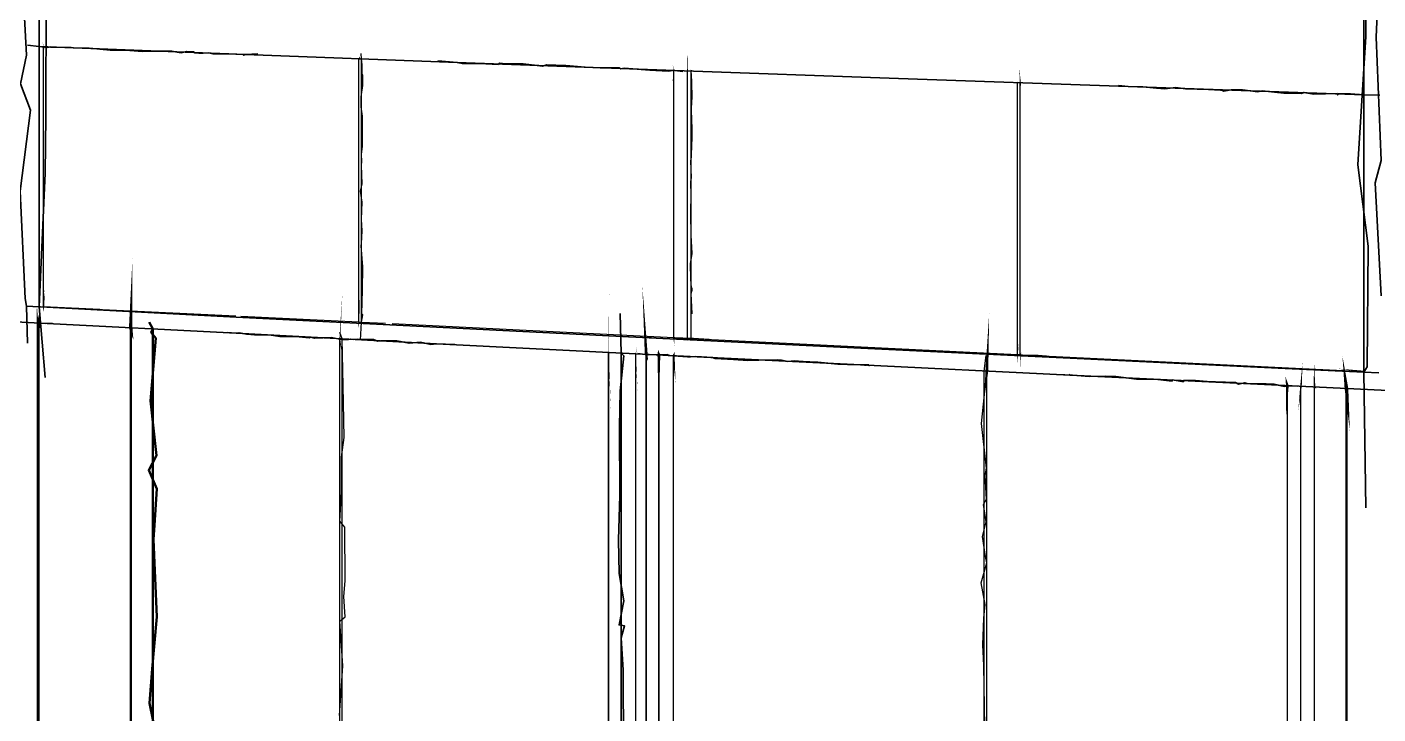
# Model space of a CAD drawing. Header units: inches. Extents: x -877 to 882, y -418 to 410.
# Drawn here: x -125.1 to 60.5, y -288.6 to -194.2 of the extents above; entities that cross this region are included whole.
import ezdxf

# ---------------------------------------------------------------- set-up
doc = ezdxf.new("R2010")
doc.units = ezdxf.units.IN
doc.header["$LTSCALE"] = 0.5
doc.header["$MEASUREMENT"] = 0
doc.layers.get('0').update_dxf_attribs({"lineweight": 18})
for name, color, linetype, lineweight in [('A-Glaz-Curt', 52, 'Continuous', 35), ('A-Glaz-Curt-Unit', 51, 'Continuous', 25), ('A-Wall', 113, 'Continuous', 35)]:
    doc.layers.add(name, color=color, linetype=linetype, lineweight=lineweight)

# ---------------------------------------------------------------- blocks, each defined once
blk = doc.blocks.new('*U12')
at = {"color": 7, "linetype": 'Continuous', "lineweight": -3}
for p, q in [((-33.86, -230.8), (-33.86, -200.2)), ((-33.86, -236.96), (-33.86, -230.8)), ((-123.43, -232.62), (-122.83, -232.56)), ((-123.43, -232.62), (-123.43, -232.62)), ((-122.83, -232.57), (-115.12, -232.95)), ((-115.12, -232.95), (-114.72, -232.97)), ((-41.49, -310.78), (-41.49, -239.08)), ((-36.29, -311.81), (-36.29, -239.34)), ((11.66, -239.2), (13.42, -239.29))]:
    blk.add_line(p, q, dxfattribs=at)
at = {"layer": 'A-Glaz-Curt', "color": 143, "linetype": 'Continuous', "lineweight": 35}
for p, q in [((58.53, -241.6), (58.53, 322.39)), ((-123.44, -232.62), (-123.44, 296.7)), ((-123.44, -196.84), (-123.44, -186.18)), ((58.53, -203.48), (58.53, -192.11)), ((-123.44, -196.84), (-95.12, -197.93)), ((-95.12, -197.93), (-66.02, -199.02)), ((-66.02, -199.02), (-36.12, -200.12)), ((-36.12, -200.12), (-5.4, -201.23)), ((-5.4, -201.23), (26.15, -202.35)), ((26.15, -202.35), (58.53, -203.48)), ((58.53, -203.48), (58.53, -203.48)), ((-149.4, -233.45), (-123.25, -234.85)), ((-125.17, -232.53), (-123.44, -232.62)), ((-123.44, -232.62), (-123.44, -232.62)), ((-123.44, -232.62), (-123.25, -232.63)), ((-123.44, -232.62), (-123.43, -232.62)), ((-123.25, -232.63), (-96.4, -234.02)), ((-123.25, -234.85), (-96.4, -236.26)), ((-96.4, -234.02), (-68.84, -235.42)), ((-68.84, -235.42), (-40.56, -236.83)), ((-96.4, -236.26), (-68.84, -237.69)), ((-40.56, -236.83), (-11.55, -238.26)), ((-68.84, -237.69), (-40.56, -239.12)), ((-45.23, -351.72), (-45.23, -238.89)), ((-43.51, -351.88), (-43.51, -238.97)), ((-40.56, -239.12), (-11.55, -240.57)), ((-40.05, -352.2), (-40.05, -239.15)), ((-38.31, -352.37), (-38.31, -239.23)), ((-11.55, -238.26), (18.2, -239.69)), ((-11.55, -240.57), (18.2, -242.03)), ((18.2, -239.69), (48.7, -241.14)), ((48.7, -241.14), (58.53, -241.6)), ((18.2, -242.03), (48.7, -243.5)), ((58.53, -241.6), (60.57, -241.7)), ((48.7, -243.5), (79.96, -244.98))]:
    blk.add_line(p, q, dxfattribs=at)
at = {"layer": 'A-Glaz-Curt-Unit', "color": 141, "linetype": 'Continuous', "lineweight": 25}
for p, q in [((-122.83, -232.57), (-122.83, -196.87)), ((-114.73, -232.97), (-96.41, -233.87)), ((-95.76, -233.9), (-79.51, -234.7)), ((-79.14, -234.72), (-75.88, -234.88)), ((-74.93, -234.93), (-36.27, -236.84)), ((-33.86, -236.96), (10.95, -239.17)), ((11.34, -239.18), (11.66, -239.2)), ((13.42, -239.29), (58.53, -241.51)), ((51.75, -330.68), (51.75, -243.64))]:
    blk.add_line(p, q, dxfattribs=at)
at = {"layer": 'A-Glaz-Curt-Unit', "color": 143, "linetype": 'Continuous', "lineweight": 25}
for p, q in [((-79.51, -234.7), (-79.51, -198.51)), ((-79.14, -234.72), (-79.14, -198.53)), ((-36.27, -236.92), (-36.27, -200.11)), ((-34.38, -237.01), (-34.38, -200.18)), ((10.95, -239.17), (10.95, -201.81)), ((11.34, -239.18), (11.34, -201.82)), ((-123.66, -316.61), (-123.66, -234.83)), ((-79.51, -234.7), (-79.14, -234.72)), ((-82.14, -319.77), (-82.14, -237)), ((-81.81, -319.8), (-81.81, -237.02)), ((-36.27, -236.92), (-34.38, -237.01)), ((-34.38, -237.01), (-33.86, -236.96)), ((10.95, -239.17), (11.34, -239.18)), ((6.38, -327.12), (6.38, -241.45)), ((6.74, -327.15), (6.74, -241.47)), ((48.02, -330.9), (48.02, -243.47)), ((49.89, -331.05), (49.89, -243.56))]:
    blk.add_line(p, q, dxfattribs=at)
at = {"layer": 'A-Wall', "color": 254, "linetype": 'Continuous', "lineweight": 50}
for p, q in [((-123.52, -358.67), (-123.52, -234.84)), ((-110.87, -359.28), (-110.87, -235.5)), ((-107.83, -358.25), (-107.83, -235.66)), ((56.14, -375.31), (56.14, -243.85))]:
    blk.add_line(p, q, dxfattribs=at)
blk = doc.blocks.new('New Napkin Sketch')
at = {"layer": 'A-Wall', "color": 143, "linetype": 'Continuous', "lineweight": 35}
for p, q in [((-123.44, -196.84), (-123.44, -186.18)), ((58.53, -203.48), (58.53, -192.11)), ((58.53, -203.48), (58.53, -203.48)), ((-125.17, -232.53), (-123.44, -232.62)), ((-123.44, -232.62), (-123.44, -232.62)), ((-123.44, -232.62), (-123.25, -232.63)), ((-123.44, -232.62), (-123.43, -232.62)), ((48.7, -241.14), (58.53, -241.6)), ((58.53, -241.6), (60.57, -241.7))]:
    blk.add_line(p, q, dxfattribs=at)
at = {"layer": 'A-Wall', "color": 7, "linetype": 'Continuous', "lineweight": -3}
for p, q in [((-33.86, -236.96), (-33.86, -230.8)), ((-123.43, -232.62), (-122.83, -232.56)), ((-123.43, -232.62), (-123.43, -232.62)), ((-122.83, -232.57), (-115.12, -232.95)), ((-115.12, -232.95), (-114.72, -232.97)), ((11.66, -239.2), (13.42, -239.29))]:
    blk.add_line(p, q, dxfattribs=at)
at = {"layer": 'A-Wall', "color": 141, "linetype": 'Continuous', "lineweight": 25}
for p, q in [((-114.73, -232.97), (-96.41, -233.87)), ((-95.76, -233.9), (-79.51, -234.7)), ((-79.14, -234.72), (-75.88, -234.88)), ((11.34, -239.18), (11.66, -239.2))]:
    blk.add_line(p, q, dxfattribs=at)
at = {"layer": 'A-Wall', "color": 143, "linetype": 'Continuous', "lineweight": 25}
for p, q in [((-79.51, -234.7), (-79.14, -234.72)), ((-36.27, -236.92), (-34.38, -237.01)), ((-34.38, -237.01), (-33.86, -236.96)), ((10.95, -239.17), (11.34, -239.18))]:
    blk.add_line(p, q, dxfattribs=at)
at = {"layer": 'A-Wall', "color": 143, "linetype": 'Continuous', "lineweight": 35, "extrusion": (0, 0, -1)}
for points in [[(-58.82, -260.25), (-58.53, -241.6), (-58.97, -240.86), (-59.14, -224.29), (-57.71, -213.1), (-58.79, -195.48), (-58.66, -179.86), (-57.82, -175.87), (-58.75, -161.32), (-58.15, -153.16), (-58.6, -139.18), (-58.29, -135.98), (-58.34, -133.19), (-57.74, -121.97), (-58.79, -110.18), (-59.17, -104.48), (-59.17, -96.77), (-59.08, -77.96), (-59.08, -59.05), (-59.09, -48.82)], [(-60.92, -231.12), (-60.1, -215.56), (-60.9, -212.49), (-60.22, -195.54), (-60.61, -186.99)], [(122.62, -242.34), (123.44, -232.62), (122.61, -214.25), (122.52, -206.45), (122.49, -189.92), (123.98, -172.71), (123.86, -165.75), (123.09, -157.73), (123.58, -153.9), (122.61, -142.54), (122.99, -129.21), (123.68, -112.68), (123.3, -98.21), (123.53, -83.46), (124.18, -70.81), (124.34, -65.22), (123.69, -59.67), (123.22, -57.27), (124.29, -39.15)], [(125.04, -237.61), (125.17, -232.53), (125.38, -231.46), (126.04, -216.71), (124.61, -205.6), (126.02, -201.97), (125.19, -198.01), (126.04, -181.73), (124.96, -177.77), (125.45, -166.91), (125.1, -152.68), (125.55, -138.61), (125.36, -124.56), (125.73, -117.74), (124.23, -107.42), (125.78, -100.47), (124.95, -82.07), (126.04, -63.78), (125.84, -51.84), (125.71, -46.72)], [(125.04, -196.67), (123.44, -196.84), (122.3, -196.98), (121.85, -196.89), (121.85, -196.95), (119.05, -196.99), (118.78, -197.03), (116.55, -197.05), (115.5, -197.15), (115.12, -197.21), (113.69, -197.36), (111, -197.37), (109.23, -197.53), (107.26, -197.49), (105.26, -197.46), (103.95, -197.7), (103.22, -197.51), (102.22, -197.58), (102.05, -197.71), (101.5, -197.74), (100.91, -197.75), (100.2, -197.72), (99.54, -197.86), (97.37, -197.86), (95.45, -197.92), (95.35, -198.04), (95.12, -197.93), (93.39, -197.86)], [(68.67, -198.8), (66.02, -199.02), (65.29, -199.18), (62.96, -199.19), (60.35, -199.31), (60.22, -199.12), (59.38, -199.23), (56.96, -199.24), (55.41, -199.42), (54.29, -199.54), (53.71, -199.36), (52.47, -199.41), (51.1, -199.47), (48.45, -199.69), (46.36, -199.76), (45.57, -199.77), (43.72, -199.78), (43.58, -199.91), (43.02, -199.81), (42.65, -199.87), (42.47, -199.85), (39.57, -200.07), (37.05, -200.23), (36.14, -200.09), (36.12, -200.12), (35, -200.27)], [(-24.82, -202.21), (-26.15, -202.35), (-28.15, -202.38), (-30.04, -202.56), (-31.2, -202.68), (-32.69, -202.47), (-34.03, -202.65), (-37.17, -202.75), (-38.86, -202.83), (-39.04, -202.86), (-39.28, -202.96), (-40.31, -202.79), (-41.85, -202.78), (-43.95, -203.08), (-44.58, -202.92), (-47.56, -203.25), (-49.98, -203.31), (-50.3, -203.14), (-51.68, -203.38), (-54.86, -203.3), (-54.94, -203.5), (-54.95, -203.36), (-56.11, -203.36), (-56.69, -203.33), (-58.53, -203.48), (-60.74, -203.51)], [(43.16, -293.26), (43.2, -282.58), (43.48, -278.1), (43.03, -276.49), (43.77, -276.35), (43.12, -273.04), (43.79, -269.27), (43.87, -264.64), (43.66, -258.57), (43.72, -249.13), (43.61, -244.16), (43.13, -239.34), (43.51, -238.97), (43.64, -233.53)], [(97.61, -236.14), (96.4, -236.26), (95.97, -236.18), (94.93, -236.39), (93.87, -236.46), (91.56, -236.5), (90.39, -236.68), (89.42, -236.72), (88.18, -236.71), (86.34, -236.87), (86.11, -236.8), (85.6, -236.91), (83.35, -236.86), (81.92, -237.09), (80.95, -237.13), (80.64, -237.05), (80.22, -237.12), (79.66, -237.08), (77.53, -237.11), (76.95, -237.36), (76.51, -237.31), (74.32, -237.3), (72.63, -237.62), (71.08, -237.48), (69.64, -237.78), (68.84, -237.69), (66.36, -237.82)], [(41.22, -239.02), (40.56, -239.12), (39.79, -239.2), (37.06, -239.19), (37.06, -239.2), (37.01, -239.32), (34.36, -239.49), (33.98, -239.5), (33.22, -239.43), (30.96, -239.59), (30.56, -239.73), (28.07, -239.85), (26.11, -239.99), (24.59, -239.97), (22.07, -239.91), (21.49, -239.97), (20.58, -240.12), (19.74, -240.04), (18.49, -240.14), (17.56, -240.16), (16.64, -240.23), (16.46, -240.21), (13.73, -240.51), (12.39, -240.54), (11.55, -240.57), (9.47, -240.58)], [(-18.02, -241.92), (-18.2, -242.03), (-18.49, -242.02), (-20.84, -242.22), (-22.99, -242.17), (-23.94, -242.2), (-24.47, -242.22), (-27.3, -242.56), (-30.24, -242.62), (-32.18, -242.82), (-32.24, -242.67), (-33.75, -242.93), (-33.77, -242.77), (-35.42, -242.77), (-37.02, -242.88), (-38.15, -242.91), (-40.88, -243), (-41.3, -243.23), (-42.17, -243.06), (-42.45, -243.17), (-44.4, -243.21), (-45.13, -243.21), (-46.19, -243.25), (-47.6, -243.58), (-48.7, -243.5), (-49.42, -243.52)]]:
    blk.add_lwpolyline(points, dxfattribs=at)
at = {"layer": 'A-Wall', "color": 141, "linetype": 'Continuous', "lineweight": 25, "extrusion": (0, 0, -1)}
for points in [[(122.89, -233.3, 0, 0.175, 0), (122.83, -232.57, 0.175, 0, 0), (122.65, -230.24, 0, 0, 0), (122.85, -229.47, 0, 0, 0), (122.93, -226.92, 0, 0, 0), (122.88, -226.47, 0, 0, 0), (122.69, -225.17, 0, 0, 0), (122.81, -223.04, 0, 0, 0), (122.82, -219.68, 0, 0, 0), (122.69, -216.41, 0, 0, 0), (122.91, -214.46, 0, 0, 0), (122.66, -212.09, 0, 0, 0), (122.97, -208.72, 0, 0, 0), (122.88, -207.52, 0, 0, 0), (122.83, -205.11, 0, 0, 0), (122.93, -203.61, 0, 0, 0), (122.82, -200.2, 0, 0, 0), (122.65, -197.28, 0, 0.0487, 0), (122.83, -196.87, 0.0487, 0, 0), (122.99, -196.08, 0, 0, 0)], [(76.47, -234.92, 0, 0.00618, 0), (74.93, -234.93, 0.00618, 0, 0), (73.09, -235.15, 0, 0, 0), (71.85, -235.23, 0, 0, 0), (69.23, -235.21, 0, 0, 0), (65.37, -235.39, 0, 0, 0), (63.53, -235.48, 0, 0, 0), (60.98, -235.71, 0, 0, 0), (59.36, -235.62, 0, 0, 0), (58.79, -235.73, 0, 0, 0), (57.96, -235.8, 0, 0, 0), (56.8, -235.86, 0, 0, 0), (54.82, -235.99, 0, 0, 0), (51.63, -236.15, 0, 0, 0), (47.79, -236.2, 0, 0, 0), (45.61, -236.47, 0, 0, 0), (45.59, -236.56, 0, 0, 0), (43.38, -236.44, 0, 0, 0), (41.73, -236.65, 0, 0, 0), (38.44, -236.78, 0, 0.129, 0), (36.27, -236.84, 0.129, 0, 0), (32.8, -237.09, 0, 0, 0)], [(37.55, -236.78, 0, 0.194, 0), (33.86, -236.96, 0.194, 0, 0), (30.94, -237.05, 0, 0, 0), (30.11, -237.29, 0, 0, 0), (28.22, -237.14, 0, 0, 0), (26.3, -237.23, 0, 0, 0), (24.7, -237.41, 0, 0, 0), (22.31, -237.42, 0, 0, 0), (18.86, -237.55, 0, 0, 0), (16.96, -237.63, 0, 0, 0), (13.56, -238.05, 0, 0, 0), (9.31, -238.37, 0, 0, 0), (6.43, -238.42, 0, 0, 0), (3.76, -238.46, 0, 0, 0), (1.86, -238.56, 0, 0, 0), (0.11, -238.41, 0, 0, 0), (-1.12, -238.57, 0, 0, 0), (-1.35, -238.59, 0, 0, 0), (-1.91, -238.74, 0, 0, 0), (-6.09, -238.88, 0, 0, 0), (-7.44, -238.97, 0, 0, 0), (-10.72, -239.37, 0, 0.0242, 0), (-10.95, -239.17, 0.0242, 0, 0), (-11.98, -239.17, 0, 0, 0)], [(-12.16, -239.2, 0, 0.199, 0), (-13.42, -239.29, 0.199, 0, 0), (-15.08, -239.32, 0, 0, 0), (-17.54, -239.35, 0, 0, 0), (-18.02, -239.38, 0, 0, 0), (-18.03, -239.69, 0, 0, 0), (-19.64, -239.39, 0, 0, 0), (-23.06, -239.8, 0, 0, 0), (-27.46, -239.86, 0, 0, 0), (-29.65, -240.25, 0, 0, 0), (-33.55, -240.25, 0, 0, 0), (-36.09, -240.44, 0, 0, 0), (-37.45, -240.26, 0, 0, 0), (-39.68, -240.61, 0, 0, 0), (-40.25, -240.45, 0, 0, 0), (-44.07, -240.89, 0, 0, 0), (-44.83, -240.71, 0, 0, 0), (-46.01, -240.87, 0, 0, 0), (-49.64, -240.88, 0, 0, 0), (-53.11, -241.06, 0, 0, 0), (-53.43, -241.32, 0, 0, 0), (-53.72, -241.5, 0, 0, 0), (-54.87, -241.11, 0, 0.213, 0), (-58.53, -241.51, 0.213, 0, 0), (-58.88, -241.64, 0, 0, 0)], [(-51.45, -333.26, 0, 0.113, 0), (-51.75, -330.68, 0.113, 0, 0), (-52.08, -324.87, 0, 0, 0), (-51.59, -320.09, 0, 0, 0), (-51.78, -317.92, 0, 0, 0), (-51.83, -316.83, 0, 0, 0), (-52.15, -310.71, 0, 0, 0), (-51.54, -302.9, 0, 0, 0), (-51.92, -298.6, 0, 0, 0), (-51.56, -295.12, 0, 0, 0), (-51.84, -287.16, 0, 0, 0), (-51.89, -281.17, 0, 0, 0), (-51.99, -280.33, 0, 0, 0), (-51.51, -274.95, 0, 0, 0), (-51.88, -268.37, 0, 0, 0), (-51.65, -261.23, 0, 0, 0), (-52.12, -259.35, 0, 0, 0), (-51.65, -258.07, 0, 0, 0), (-51.71, -251.67, 0, 0, 0), (-52.02, -243.85, 0, 0.236, 0), (-51.75, -243.64, 0.236, 0, 0), (-51.69, -240.36, 0, 0, 0)]]:
    blk.add_lwpolyline(points, format="xyseb", dxfattribs=at)
at = {"layer": 'A-Wall', "color": 143, "linetype": 'Continuous', "lineweight": 25, "extrusion": (0, 0, -1)}
for points in [[(34.35, -239.68, 0, 0.00748, 0), (34.38, -237.01, 0.00748, 0, 0), (34.36, -236.6, 0, 0, 0), (34.51, -234.4, 0, 0, 0), (34.35, -231.01, 0, 0, 0), (34.51, -228.28, 0, 0, 0), (34.2, -227.38, 0, 0, 0), (34.52, -226.89, 0, 0, 0), (34.26, -224.15, 0, 0, 0), (34.55, -222.83, 0, 0, 0), (34.56, -221.18, 0, 0, 0), (34.53, -220.25, 0, 0, 0), (34.44, -217.45, 0, 0, 0), (34.42, -215.73, 0, 0, 0), (34.47, -212.88, 0, 0, 0), (34.22, -212.12, 0, 0, 0), (34.28, -211.02, 0, 0, 0), (34.25, -207.39, 0, 0, 0), (34.53, -204.69, 0, 0, 0), (34.52, -202.45, 0, 0, 0), (34.24, -201.49, 0, 0, 0), (34.35, -200.72, 0, 0.104, 0), (34.38, -200.18, 0.104, 0, 0), (34.42, -196.5, 0, 0, 0)], [(79.6, -235.61, 0, 0.128, 0), (79.51, -234.7, 0.128, 0, 0), (79.42, -231.29, 0, 0, 0), (79.56, -230.91, 0, 0, 0), (79.4, -227.91, 0, 0, 0), (79.41, -224.91, 0, 0, 0), (79.48, -221.36, 0, 0, 0), (79.67, -218.48, 0, 0, 0), (79.65, -218.43, 0, 0, 0), (79.46, -216.83, 0, 0, 0), (79.61, -213.41, 0, 0, 0), (79.48, -213.05, 0, 0, 0), (79.53, -210.49, 0, 0, 0), (79.65, -210.38, 0, 0, 0), (79.54, -207.35, 0, 0, 0), (79.49, -205.13, 0, 0, 0), (79.33, -203.74, 0, 0, 0), (79.35, -203.43, 0, 0, 0), (79.56, -200.42, 0, 0.171, 0), (79.51, -198.51, 0.171, 0, 0), (79.34, -198.18, 0, 0, 0)], [(36.16, -238.02, 0, 0.128, 0), (36.27, -236.92, 0.128, 0, 0), (36.37, -233.76, 0, 0, 0), (36.42, -230.96, 0, 0, 0), (36.22, -228.12, 0, 0, 0), (36.26, -227.78, 0, 0, 0), (36.3, -224.94, 0, 0, 0), (36.37, -223.34, 0, 0, 0), (36.27, -222.63, 0, 0, 0), (36.38, -219.91, 0, 0, 0), (36.19, -216.55, 0, 0, 0), (36.34, -214.11, 0, 0, 0), (36.45, -211.8, 0, 0, 0), (36.19, -210.82, 0, 0, 0), (36.36, -209.74, 0, 0, 0), (36.29, -208.29, 0, 0, 0), (36.11, -204.72, 0, 0, 0), (36.34, -204.02, 0, 0, 0), (36.43, -201.88, 0, 0.0821, 0), (36.27, -200.11, 0.0821, 0, 0), (36.42, -199.25, 0, 0, 0)], [(-11.41, -241.78, 0, 0.119, 0), (-11.34, -239.18, 0.119, 0, 0), (-11.48, -238.91, 0, 0, 0), (-11.49, -236.03, 0, 0, 0), (-11.26, -232.89, 0, 0, 0), (-11.38, -231.58, 0, 0, 0), (-11.36, -229.12, 0, 0, 0), (-11.2, -226.94, 0, 0, 0), (-11.43, -223.94, 0, 0, 0), (-11.38, -221.66, 0, 0, 0), (-11.38, -221.03, 0, 0, 0), (-11.33, -218.06, 0, 0, 0), (-11.35, -216.08, 0, 0, 0), (-11.5, -213.86, 0, 0, 0), (-11.23, -211.72, 0, 0, 0), (-11.4, -208.67, 0, 0, 0), (-11.5, -206.32, 0, 0, 0), (-11.4, -204.05, 0, 0.143, 0), (-11.34, -201.82, 0.143, 0, 0), (-11.19, -199.71, 0, 0, 0)], [(-11.04, -240.68, 0, 0.107, 0), (-10.95, -239.17, 0.107, 0, 0), (-11.12, -237.53, 0, 0, 0), (-10.96, -236.84, 0, 0, 0), (-11.02, -236.53, 0, 0, 0), (-10.89, -234.98, 0, 0, 0), (-10.88, -231.54, 0, 0, 0), (-10.91, -229.51, 0, 0, 0), (-11.01, -227.13, 0, 0, 0), (-10.78, -227.12, 0, 0, 0), (-10.83, -223.73, 0, 0, 0), (-10.98, -221.12, 0, 0, 0), (-11.13, -217.47, 0, 0, 0), (-11.06, -214.81, 0, 0, 0), (-10.8, -213.83, 0, 0, 0), (-10.78, -210.5, 0, 0, 0), (-10.86, -207.34, 0, 0, 0), (-10.95, -205.67, 0, 0, 0), (-11.01, -204.74, 0, 0, 0), (-10.91, -203.73, 0, 0, 0), (-10.85, -202.16, 0, 0, 0), (-11.1, -201.82, 0, 0.0259, 0), (-10.95, -201.81, 0.0259, 0, 0), (-11.1, -201.45, 0, 0, 0)], [(82.48, -325.65, 0, 0.199, 0), (82.14, -319.77, 0.199, 0, 0), (82.02, -313.65, 0, 0, 0), (82.11, -309.28, 0, 0, 0), (81.78, -307.53, 0, 0, 0), (82.02, -303.95, 0, 0, 0), (82.3, -299.62, 0, 0, 0), (82.02, -298.38, 0, 0, 0), (82.34, -298.13, 0, 0, 0), (81.87, -297.41, 0, 0, 0), (82.36, -294.8, 0, 0, 0), (82.24, -286.66, 0, 0, 0), (81.74, -283.44, 0, 0, 0), (82.35, -275.99, 0, 0, 0), (81.89, -269.62, 0, 0, 0), (82.38, -267.1, 0, 0, 0), (82.21, -262.76, 0, 0, 0), (82.36, -258.3, 0, 0, 0), (82.27, -252.18, 0, 0, 0), (82.41, -248.37, 0, 0, 0), (81.94, -244.1, 0, 0, 0), (81.73, -239.79, 0, 0.121, 0), (82.14, -237, 0.121, 0, 0), (81.79, -230.75, 0, 0, 0)], [(123.59, -322.32, 0, 0.0654, 0), (123.66, -316.61, 0.0654, 0, 0), (123.59, -311.09, 0, 0, 0), (123.78, -303.43, 0, 0, 0), (123.91, -297.03, 0, 0, 0), (123.65, -294.11, 0, 0, 0), (123.67, -291.21, 0, 0, 0), (124, -285.63, 0, 0, 0), (123.61, -281.24, 0, 0, 0), (123.52, -275.12, 0, 0, 0), (124.02, -267.56, 0, 0, 0), (124.04, -262.85, 0, 0, 0), (123.84, -258.93, 0, 0, 0), (123.47, -252.6, 0, 0, 0), (123.93, -249.36, 0, 0, 0), (123.4, -243.81, 0, 0, 0), (123.93, -238.76, 0, 0, 0), (123.54, -237.7, 0, 0, 0), (123.62, -236.76, 0, 0.215, 0), (123.66, -234.83, 0.215, 0, 0), (123.76, -232.32, 0, 0, 0)], [(-6.47, -335.22, 0, 0.0194, 0), (-6.74, -327.15, 0.0194, 0, 0), (-6.95, -320.72, 0, 0, 0), (-6.69, -317.3, 0, 0, 0), (-6.53, -316.73, 0, 0, 0), (-7.1, -315.42, 0, 0, 0), (-6.52, -307.46, 0, 0, 0), (-6.42, -299.78, 0, 0, 0), (-6.98, -295.58, 0, 0, 0), (-7.03, -294.78, 0, 0, 0), (-6.67, -288.21, 0, 0, 0), (-6.55, -283.35, 0, 0, 0), (-6.65, -281.47, 0, 0, 0), (-7.13, -273.02, 0, 0, 0), (-6.99, -269.8, 0, 0, 0), (-6.64, -264.26, 0, 0, 0), (-7.04, -263.18, 0, 0, 0), (-6.67, -259.2, 0, 0, 0), (-6.98, -251.73, 0, 0, 0), (-6.69, -246.8, 0, 0, 0), (-6.4, -245.18, 0, 0.398, 0), (-6.74, -241.47, 0.398, 0, 0), (-7.06, -233.52, 0, 0, 0)], [(-49.84, -337.64, 0, 0.11, 0), (-49.89, -331.05, 0.11, 0, 0), (-49.58, -330, 0, 0, 0), (-49.85, -322.85, 0, 0, 0), (-49.79, -317.22, 0, 0, 0), (-49.91, -316.22, 0, 0, 0), (-50.07, -316.07, 0, 0, 0), (-49.79, -308.05, 0, 0, 0), (-49.7, -302.82, 0, 0, 0), (-50.11, -296.5, 0, 0, 0), (-50.11, -290.94, 0, 0, 0), (-49.88, -286.29, 0, 0, 0), (-49.97, -277.88, 0, 0, 0), (-49.83, -275.18, 0, 0, 0), (-50.1, -271.77, 0, 0, 0), (-49.59, -264.94, 0, 0, 0), (-49.84, -263.05, 0, 0, 0), (-50.1, -260.84, 0, 0, 0), (-49.65, -254.24, 0, 0, 0), (-49.53, -249.23, 0, 0, 0), (-49.53, -246.91, 0, 0.224, 0), (-49.89, -243.56, 0.224, 0, 0), (-50.11, -240.26, 0, 0, 0)], [(-47.92, -334.86, 0, 0.0426, 0), (-48.02, -330.9, 0.0426, 0, 0), (-47.66, -325.77, 0, 0, 0), (-48.2, -317.79, 0, 0, 0), (-47.73, -312.33, 0, 0, 0), (-47.91, -309.29, 0, 0, 0), (-47.82, -308.43, 0, 0, 0), (-47.98, -305.49, 0, 0, 0), (-48.16, -298.93, 0, 0, 0), (-48.42, -295.56, 0, 0, 0), (-48.22, -290.47, 0, 0, 0), (-48.35, -287.69, 0, 0, 0), (-48.44, -282.81, 0, 0, 0), (-47.62, -274.55, 0, 0, 0), (-48.38, -266.25, 0, 0, 0), (-48.28, -263.46, 0, 0, 0), (-47.88, -256.38, 0, 0, 0), (-48.15, -253.49, 0, 0, 0), (-47.82, -247.82, 0, 0.378, 0), (-48.02, -243.47, 0.378, 0, 0), (-47.75, -242.2, 0, 0, 0)]]:
    blk.add_lwpolyline(points, format="xyseb", dxfattribs=at)
at = {"layer": 'A-Wall', "color": 143, "linetype": 'Continuous', "lineweight": 35, "extrusion": (0, 0, -1)}
for points in [[(96.42, -198.02, 0, 0.123, 0), (95.12, -197.93, 0.123, 0, 0), (93.74, -197.99, 0, 0, 0), (93.07, -198.04, 0, 0, 0), (92.11, -197.96, 0, 0, 0), (90.42, -197.97, 0, 0, 0), (88.97, -198.21, 0, 0, 0), (87.68, -198.23, 0, 0, 0), (85.7, -198.39, 0, 0, 0), (84.88, -198.24, 0, 0, 0), (82.65, -198.25, 0, 0, 0), (81.67, -198.49, 0, 0, 0), (79.69, -198.52, 0, 0, 0), (76.93, -198.7, 0, 0, 0), (76.31, -198.75, 0, 0, 0), (74.54, -198.8, 0, 0, 0), (74.46, -198.58, 0, 0, 0), (74.1, -198.8, 0, 0, 0), (73.28, -198.78, 0, 0, 0), (71.4, -198.76, 0, 0, 0), (68.53, -198.87, 0, 0, 0), (66.3, -199.13, 0, 0.0412, 0), (66.02, -199.02, 0.0412, 0, 0), (65.69, -198.99, 0, 0, 0)], [(38, -200.04, 0, 0.142, 0), (36.12, -200.12, 0.142, 0, 0), (35.85, -200.07, 0, 0, 0), (35.76, -200.03, 0, 0, 0), (33.62, -200.26, 0, 0, 0), (33.24, -200.32, 0, 0, 0), (30.98, -200.41, 0, 0, 0), (29.82, -200.39, 0, 0, 0), (27.5, -200.48, 0, 0, 0), (26.53, -200.54, 0, 0, 0), (26.29, -200.52, 0, 0, 0), (24.16, -200.53, 0, 0, 0), (22.47, -200.51, 0, 0, 0), (20.36, -200.79, 0, 0, 0), (18.67, -200.71, 0, 0, 0), (18.25, -200.71, 0, 0, 0), (16.71, -200.83, 0, 0, 0), (15.5, -200.74, 0, 0, 0), (13.47, -200.88, 0, 0, 0), (11.1, -200.95, 0, 0, 0), (9.53, -201.2, 0, 0, 0), (9.01, -201.14, 0, 0, 0), (7.56, -201.24, 0, 0.139, 0), (5.4, -201.23, 0.139, 0, 0), (2.33, -201.41, 0, 0, 0)], [(6.86, -201.3, 0, 0.158, 0), (5.4, -201.23, 0.158, 0, 0), (5.32, -201.27, 0, 0, 0), (3.63, -201.44, 0, 0, 0), (3.4, -201.33, 0, 0, 0), (2.16, -201.2, 0, 0, 0), (-0.3, -201.38, 0, 0, 0), (-2.58, -201.61, 0, 0, 0), (-2.77, -201.46, 0, 0, 0), (-4.14, -201.51, 0, 0, 0), (-6.44, -201.56, 0, 0, 0), (-8.99, -201.72, 0, 0, 0), (-9.65, -201.9, 0, 0, 0), (-12.48, -201.72, 0, 0, 0), (-13.76, -201.77, 0, 0, 0), (-15.95, -201.9, 0, 0, 0), (-17.67, -202, 0, 0, 0), (-18.17, -201.98, 0, 0, 0), (-19.2, -202.25, 0, 0, 0), (-20.72, -202.13, 0, 0, 0), (-20.96, -202.27, 0, 0, 0), (-23.55, -202.39, 0, 0, 0), (-24.16, -202.42, 0, 0.0721, 0), (-26.15, -202.35, 0.0721, 0, 0), (-27.29, -202.3, 0, 0, 0)], [(39.98, -357.52, 0, 0.178, 0), (40.05, -352.2, 0.178, 0, 0), (40.12, -341.32, 0, 0, 0), (39.81, -337.16, 0, 0, 0), (39.84, -331.34, 0, 0, 0), (40.06, -323.96, 0, 0, 0), (39.98, -317.81, 0, 0, 0), (40.55, -308.73, 0, 0, 0), (39.75, -307.12, 0, 0, 0), (39.49, -298.87, 0, 0, 0), (39.86, -296.87, 0, 0, 0), (39.66, -293.34, 0, 0, 0), (40.03, -288.75, 0, 0, 0), (39.54, -280.38, 0, 0, 0), (40.56, -272.23, 0, 0, 0), (39.98, -261.95, 0, 0, 0), (40.58, -261.55, 0, 0, 0), (40.09, -253.82, 0, 0, 0), (39.66, -244.13, 0, 0, 0), (40.54, -240.92, 0, 0, 0), (39.8, -240.1, 0, 0.399, 0), (40.05, -239.15, 0.399, 0, 0), (40.58, -229.75, 0, 0, 0)], [(45.38, -361.84, 0, 0.265, 0), (45.23, -351.72, 0.265, 0, 0), (45.69, -347.77, 0, 0, 0), (45.51, -345.67, 0, 0, 0), (45.48, -338.99, 0, 0, 0), (45.45, -337.43, 0, 0, 0), (45.51, -332.19, 0, 0, 0), (45.22, -322.05, 0, 0, 0), (44.99, -311.33, 0, 0, 0), (45.34, -307.15, 0, 0, 0), (45.69, -299.35, 0, 0, 0), (45.43, -289.93, 0, 0, 0), (45.51, -281.26, 0, 0, 0), (44.97, -278.5, 0, 0, 0), (44.83, -270.63, 0, 0, 0), (44.72, -266.27, 0, 0, 0), (45.24, -266.05, 0, 0, 0), (45.12, -260.14, 0, 0, 0), (45.26, -255.29, 0, 0, 0), (44.88, -247.27, 0, 0.0592, 0), (45.23, -238.89, 0.0592, 0, 0), (45.14, -230.86, 0, 0, 0)], [(126.46, -234.59, 0, 0, 0), (124.26, -234.67, 0, 0.00938, 0), (123.25, -234.85, 0.00938, 0, 0), (122.46, -235.03, 0, 0, 0)], [(125.36, -232.47, 0, 0.00621, 0), (123.25, -232.63, 0.00621, 0, 0), (121.83, -232.72, 0, 0, 0), (120.04, -232.82, 0, 0, 0), (118.61, -232.99, 0, 0, 0), (117.78, -232.84, 0, 0, 0), (117.29, -232.87, 0, 0, 0), (116.46, -233.06, 0, 0, 0), (115.92, -233.11, 0, 0, 0), (115.3, -232.94, 0, 0, 0), (112.96, -233.29, 0, 0, 0), (111.4, -233.13, 0, 0, 0), (110.1, -233.32, 0, 0, 0), (108.76, -233.4, 0, 0, 0), (107.59, -233.49, 0, 0, 0), (106.12, -233.56, 0, 0, 0), (104.52, -233.63, 0, 0, 0), (102.7, -233.66, 0, 0, 0), (101.63, -233.83, 0, 0, 0), (99.18, -233.96, 0, 0, 0), (98.35, -233.79, 0, 0.0168, 0), (96.4, -234.02, 0.0168, 0, 0), (93.93, -234.03, 0, 0, 0)], [(123.65, -234.96, 0, 0.103, 0), (123.25, -234.85, 0.103, 0, 0), (121.56, -234.82, 0, 0, 0), (119.62, -235.01, 0, 0, 0), (118.13, -235.18, 0, 0, 0), (116.2, -235.29, 0, 0, 0), (114.39, -235.39, 0, 0, 0), (112.08, -235.35, 0, 0, 0), (110.85, -235.63, 0, 0, 0), (108.44, -235.67, 0, 0, 0), (108.36, -235.69, 0, 0, 0), (105.85, -235.79, 0, 0, 0), (103.33, -235.78, 0, 0, 0), (102.35, -236.02, 0, 0, 0), (101.94, -236.03, 0, 0, 0), (100.77, -236.05, 0, 0, 0), (100.34, -236.17, 0, 0, 0), (98.34, -236.25, 0, 0, 0), (98.29, -236.28, 0, 0, 0), (96.4, -236.26, 0, 0.0268, 0), (96.4, -236.26, 0.0268, 0, 0), (94.85, -236.42, 0, 0, 0)], [(96.48, -234.12, 0, 0.0305, 0), (96.4, -234.02, 0.0305, 0, 0), (93.71, -234.12, 0, 0, 0), (91.71, -234.38, 0, 0, 0), (90.74, -234.26, 0, 0, 0), (89.1, -234.45, 0, 0, 0), (86.54, -234.48, 0, 0, 0), (84.09, -234.57, 0, 0, 0), (83.37, -234.77, 0, 0, 0), (82.54, -234.83, 0, 0, 0), (82.16, -234.87, 0, 0, 0), (79.81, -234.99, 0, 0, 0), (78.61, -234.9, 0, 0, 0), (78.59, -235.02, 0, 0, 0), (76.03, -235.05, 0, 0, 0), (73.28, -235.31, 0, 0, 0), (70.53, -235.23, 0, 0, 0), (69.29, -235.31, 0, 0.119, 0), (68.84, -235.42, 0.119, 0, 0), (66.63, -235.61, 0, 0, 0)], [(70.12, -235.48, 0, 0.0205, 0), (68.84, -235.42, 0.0205, 0, 0), (68.45, -235.54, 0, 0, 0), (68.43, -235.54, 0, 0, 0), (65.71, -235.46, 0, 0, 0), (65.53, -235.59, 0, 0, 0), (64.95, -235.55, 0, 0, 0), (62.73, -235.66, 0, 0, 0), (62.47, -235.6, 0, 0, 0), (62, -235.8, 0, 0, 0), (59.18, -235.95, 0, 0, 0), (57.95, -235.87, 0, 0, 0), (55.48, -236.07, 0, 0, 0), (52.95, -236.09, 0, 0, 0), (51.01, -236.34, 0, 0, 0), (48.27, -236.33, 0, 0, 0), (46.58, -236.66, 0, 0, 0), (45.73, -236.64, 0, 0, 0), (45.03, -236.58, 0, 0, 0), (43.57, -236.65, 0, 0, 0), (41.08, -236.81, 0, 0.129, 0), (40.56, -236.83, 0.129, 0, 0), (39.34, -236.85, 0, 0, 0)], [(43.34, -236.82, 0, 0.0953, 0), (40.56, -236.83, 0.0953, 0, 0), (39.26, -236.79, 0, 0, 0), (38.5, -236.87, 0, 0, 0), (38.33, -236.83, 0, 0, 0), (36.51, -237.17, 0, 0, 0), (35.18, -237.02, 0, 0, 0), (34.82, -237.15, 0, 0, 0), (33.41, -237.32, 0, 0, 0), (30.53, -237.18, 0, 0, 0), (27.96, -237.55, 0, 0, 0), (25.3, -237.64, 0, 0, 0), (23.79, -237.76, 0, 0, 0), (21.56, -237.64, 0, 0, 0), (20.37, -237.84, 0, 0, 0), (17.56, -237.96, 0, 0, 0), (16.62, -238.01, 0, 0, 0), (13.9, -238.09, 0, 0, 0), (13.53, -238.17, 0, 0.0699, 0), (11.55, -238.26, 0.0699, 0, 0), (11.46, -238.17, 0, 0, 0)], [(69.93, -237.59, 0, 0.00583, 0), (68.84, -237.69, 0.00583, 0, 0), (67.71, -237.61, 0, 0, 0), (65.17, -237.99, 0, 0, 0), (64.33, -237.85, 0, 0, 0), (62.57, -237.88, 0, 0, 0), (60.28, -237.99, 0, 0, 0), (57.67, -238.16, 0, 0, 0), (57.66, -238.19, 0, 0, 0), (56.12, -238.29, 0, 0, 0), (54.35, -238.48, 0, 0, 0), (53.3, -238.43, 0, 0, 0), (51.77, -238.52, 0, 0, 0), (49.77, -238.69, 0, 0, 0), (49, -238.79, 0, 0, 0), (47.89, -238.63, 0, 0, 0), (47.06, -238.72, 0, 0, 0), (45.2, -238.77, 0, 0, 0), (44.52, -238.9, 0, 0, 0), (43.88, -238.84, 0, 0, 0), (42, -239.05, 0, 0, 0), (40.85, -239.05, 0, 0.00833, 0), (40.56, -239.12, 0.00833, 0, 0), (39.81, -239.09, 0, 0, 0)], [(37.82, -359.51, 0, 0.461, 0), (38.31, -352.37, 0.461, 0, 0), (38.11, -350.86, 0, 0, 0), (38.5, -343.97, 0, 0, 0), (38.39, -334.79, 0, 0, 0), (38.74, -325.66, 0, 0, 0), (38.61, -315.39, 0, 0, 0), (38.73, -306.29, 0, 0, 0), (38.35, -299.1, 0, 0, 0), (37.89, -293.24, 0, 0, 0), (38.86, -289.5, 0, 0, 0), (38.42, -281.61, 0, 0, 0), (38.13, -280.12, 0, 0, 0), (38.05, -277.2, 0, 0, 0), (38.53, -274.16, 0, 0, 0), (38.13, -272.78, 0, 0, 0), (37.97, -263.01, 0, 0, 0), (38.06, -254.87, 0, 0, 0), (38.34, -247.38, 0, 0.392, 0), (38.31, -239.23, 0.392, 0, 0), (38.42, -238.54, 0, 0, 0)], [(14.09, -238.14, 0, 0.0621, 0), (11.55, -238.26, 0.0621, 0, 0), (9.93, -238.23, 0, 0, 0), (7.64, -238.36, 0, 0, 0), (7.23, -238.39, 0, 0, 0), (4.86, -238.5, 0, 0, 0), (2.44, -238.67, 0, 0, 0), (0.41, -238.74, 0, 0, 0), (-1.64, -238.86, 0, 0, 0), (-3.79, -238.99, 0, 0, 0), (-6.35, -239.22, 0, 0, 0), (-6.55, -239.23, 0, 0, 0), (-7.18, -239.11, 0, 0, 0), (-7.7, -239.29, 0, 0, 0), (-9.74, -239.24, 0, 0, 0), (-11.8, -239.46, 0, 0, 0), (-13.69, -239.62, 0, 0, 0), (-15.41, -239.7, 0, 0, 0), (-15.99, -239.44, 0, 0.00386, 0), (-18.2, -239.69, 0.00386, 0, 0), (-18.88, -239.82, 0, 0, 0)], [(13.62, -240.51, 0, 0.0841, 0), (11.55, -240.57, 0.0841, 0, 0), (8.97, -240.82, 0, 0, 0), (6.16, -240.91, 0, 0, 0), (3.51, -240.89, 0, 0, 0), (0.55, -241.24, 0, 0, 0), (0.04, -241.13, 0, 0, 0), (-0.28, -241.15, 0, 0, 0), (-1.19, -241.2, 0, 0, 0), (-1.32, -241.11, 0, 0, 0), (-2.65, -241.41, 0, 0, 0), (-3.52, -241.23, 0, 0, 0), (-4.73, -241.4, 0, 0, 0), (-7.4, -241.47, 0, 0, 0), (-8.74, -241.52, 0, 0, 0), (-9.79, -241.71, 0, 0, 0), (-11.7, -241.71, 0, 0, 0), (-13.1, -241.64, 0, 0, 0), (-15.17, -241.96, 0, 0, 0), (-16.77, -241.82, 0, 0, 0), (-17.16, -241.84, 0, 0.129, 0), (-18.2, -242.03, 0.129, 0, 0), (-21.12, -242.08, 0, 0, 0)], [(-16.55, -239.66, 0, 0.0767, 0), (-18.2, -239.69, 0.0767, 0, 0), (-20.04, -239.83, 0, 0, 0), (-21.64, -239.72, 0, 0, 0), (-24.29, -240.1, 0, 0, 0), (-26.79, -240.09, 0, 0, 0), (-26.85, -240.01, 0, 0, 0), (-29.42, -240.34, 0, 0, 0), (-32.33, -240.34, 0, 0, 0), (-34.43, -240.37, 0, 0, 0), (-35.43, -240.54, 0, 0, 0), (-38.11, -240.52, 0, 0, 0), (-39.97, -240.84, 0, 0, 0), (-40.76, -240.92, 0, 0, 0), (-41.91, -240.85, 0, 0, 0), (-44.45, -241.06, 0, 0, 0), (-46.88, -241.05, 0, 0.0317, 0), (-48.7, -241.14, 0.0317, 0, 0), (-49.79, -241.04, 0, 0, 0)], [(-47.3, -243.55, 0, 0.125, 0), (-48.7, -243.5, 0.125, 0, 0), (-51.72, -243.52, 0, 0, 0), (-54.49, -243.66, 0, 0, 0), (-56.94, -244.01, 0, 0, 0), (-57.98, -244.06, 0, 0, 0), (-60.69, -244.11, 0, 0, 0), (-63.44, -244.08, 0, 0, 0), (-63.63, -244.29, 0, 0, 0), (-63.72, -244.12, 0, 0, 0), (-64.97, -244.33, 0, 0, 0), (-66.71, -244.41, 0, 0, 0), (-69.26, -244.47, 0, 0, 0), (-71.88, -244.68, 0, 0, 0), (-73.43, -244.57, 0, 0, 0), (-76.1, -244.82, 0, 0, 0), (-76.36, -244.9, 0, 0, 0), (-77.86, -244.9, 0, 0.0851, 0), (-79.96, -244.98, 0.0851, 0, 0), (-80.08, -245.05, 0, 0, 0)]]:
    blk.add_lwpolyline(points, format="xyseb", dxfattribs=at)
at = {"layer": 'A-Wall', "color": 143, "linetype": 'Continuous', "lineweight": 25, "extrusion": (0, 0, -1)}
for points in [[(79.32, -237.22), (79.14, -234.72), (78.97, -233.74), (79.12, -233.65), (79.04, -230.32), (78.99, -227.12), (79.23, -224.22), (79.14, -223.9), (79.09, -222.16), (79.15, -220.61), (79.09, -218.24), (79.29, -216.71), (79.06, -215.7), (79.15, -213.13), (79.1, -212.65), (79.18, -211.68), (79.04, -210.55), (79.04, -209.26), (79.04, -206.43), (79.21, -205.11), (79.2, -203.76), (78.98, -202.2), (78.99, -200.72), (79.05, -200.71), (79.08, -199.37), (79.14, -198.53), (79.21, -197.79)], [(82.17, -288.81), (81.71, -281.98), (82.15, -275.81), (81.4, -275.24), (81.6, -272.43), (81.4, -270.27), (81.44, -262.89), (82.15, -262.07), (81.9, -258.04), (81.91, -253.28), (81.53, -250.58), (81.7, -243.47), (81.81, -237.02), (82.12, -236.15)], [(-6.45, -290.37), (-6.31, -281.92), (-6.19, -279.1), (-6.33, -275.4), (-6.49, -273.54), (-5.97, -270.58), (-6.72, -267.79), (-6.57, -266.94), (-6.14, -264.2), (-6.64, -262.16), (-6.28, -259.78), (-6.68, -259.07), (-6.51, -255.8), (-6.7, -254.78), (-6.02, -248.65), (-6.41, -244.67), (-6.38, -241.45), (-6.63, -239.32)]]:
    blk.add_lwpolyline(points, dxfattribs=at)
at = {"layer": 'A-Wall', "color": 7, "linetype": 'Continuous', "lineweight": -3, "extrusion": (0, 0, -1)}
blk.add_lwpolyline([(33.72, -233.57), (33.86, -230.8), (33.74, -230.31), (33.73, -230.07), (33.82, -230.03), (33.91, -228.84), (33.97, -226.71), (33.72, -225.3), (33.86, -222.76), (33.91, -219.78), (33.87, -217.04), (33.94, -215.77), (33.91, -215.4), (33.82, -214.88), (33.94, -212.57), (33.81, -212.04), (33.83, -211.68), (33.76, -209.33), (33.73, -208.19), (33.81, -205.57), (33.79, -204.31), (33.74, -203.99), (33.8, -201.67), (33.83, -200.86), (33.86, -200.2), (33.82, -200.03)], dxfattribs=at)
at = {"layer": 'A-Wall', "color": 254, "linetype": 'Continuous', "lineweight": 50, "extrusion": (0, 0, -1)}
for points in [[(111.14, -368.02, 0, 0.138, 0), (110.87, -359.28, 0.138, 0, 0), (110.8, -357.19, 0, 0, 0), (111.35, -344.85, 0, 0, 0), (111.42, -344, 0, 0, 0), (110.98, -336.72, 0, 0, 0), (111.39, -335.82, 0, 0, 0), (110.3, -327.01, 0, 0, 0), (110.27, -322.88, 0, 0, 0), (110.92, -315.56, 0, 0, 0), (111.3, -308.65, 0, 0, 0), (110.81, -300.49, 0, 0, 0), (110.61, -298.98, 0, 0, 0), (110.43, -289.23, 0, 0, 0), (111.34, -283.36, 0, 0, 0), (111.26, -280.57, 0, 0, 0), (110.99, -271.3, 0, 0, 0), (111.19, -266.73, 0, 0, 0), (111.25, -254.37, 0, 0, 0), (110.54, -253.88, 0, 0, 0), (111.09, -242.37, 0, 0, 0), (110.49, -237.19, 0, 0.479, 0), (110.87, -235.5, 0.479, 0, 0), (110.62, -225.9, 0, 0, 0)], [(123.76, -360.08, 0, 0.346, 0), (123.52, -358.67, 0.346, 0, 0), (123.23, -347.85, 0, 0, 0), (123.6, -338.93, 0, 0, 0), (123.5, -331.06, 0, 0, 0), (123.81, -323.02, 0, 0, 0), (123.58, -321.77, 0, 0, 0), (123.77, -311.15, 0, 0, 0), (124.11, -308.72, 0, 0, 0), (123.31, -304.81, 0, 0, 0), (123.15, -299.12, 0, 0, 0), (123.54, -297.02, 0, 0, 0), (123.49, -287.53, 0, 0, 0), (123.05, -281.9, 0, 0, 0), (123.98, -281.27, 0, 0, 0), (123.77, -269.94, 0, 0, 0), (123.88, -259.64, 0, 0, 0), (123.94, -248.31, 0, 0, 0), (123.33, -238.4, 0, 0, 0), (123.56, -237.99, 0, 0.462, 0), (123.52, -234.84, 0.462, 0, 0), (123.28, -232.9, 0, 0, 0)], [(-56.24, -383.02, 0, 0.483, 0), (-56.14, -375.31, 0.483, 0, 0), (-55.66, -374.12, 0, 0, 0), (-55.61, -363.64, 0, 0, 0), (-56.6, -357.91, 0, 0, 0), (-56.53, -344.95, 0, 0, 0), (-56.24, -332.8, 0, 0, 0), (-55.97, -331.67, 0, 0, 0), (-56.05, -320.1, 0, 0, 0), (-55.73, -314.43, 0, 0, 0), (-56.58, -314.3, 0, 0, 0), (-56.7, -305.36, 0, 0, 0), (-55.55, -292.78, 0, 0, 0), (-55.8, -291.76, 0, 0, 0), (-56.59, -279.87, 0, 0, 0), (-56.15, -278.79, 0, 0, 0), (-55.63, -272.38, 0, 0, 0), (-55.87, -260.52, 0, 0, 0), (-56.61, -249.69, 0, 0.508, 0), (-56.14, -243.85, 0.508, 0, 0), (-55.59, -239.39, 0, 0, 0)]]:
    blk.add_lwpolyline(points, format="xyseb", dxfattribs=at)
blk.add_lwpolyline([(107.79, -289.57), (108.28, -287.08), (107.9, -282.36), (107.3, -275.23), (107.75, -264.61), (107.62, -262.64), (107.26, -257.64), (108.38, -255.06), (107.31, -253.07), (108.16, -245.54), (107.43, -236.92), (108.05, -236.17), (107.83, -235.66), (108.32, -234.73)], dxfattribs=at)
at = {"layer": 'A-Wall', "color": 7, "linetype": 'Continuous', "lineweight": -3, "extrusion": (0, 0, -1)}
for points in [[(41.85, -312.15, 0, 0.0957, 0), (41.49, -310.78, 0.0957, 0, 0), (41.8, -303.75, 0, 0, 0), (41.68, -299.32, 0, 0, 0), (41.28, -294.37, 0, 0, 0), (41.52, -293.46, 0, 0, 0), (41.77, -289.58, 0, 0, 0), (41.45, -288.94, 0, 0, 0), (41.7, -282.02, 0, 0, 0), (41.34, -280.3, 0, 0, 0), (41.31, -273.7, 0, 0, 0), (41.5, -270.75, 0, 0, 0), (41.53, -265.05, 0, 0, 0), (41.22, -258.36, 0, 0, 0), (41.68, -257.21, 0, 0, 0), (41.56, -252.25, 0, 0, 0), (41.29, -247.47, 0, 0, 0), (41.23, -244.45, 0, 0.0532, 0), (41.49, -239.08, 0.0532, 0, 0), (41.3, -237.91, 0, 0, 0)], [(35.98, -312.33, 0, 0.075, 0), (36.29, -311.81, 0.075, 0, 0), (36.49, -305.51, 0, 0, 0), (36.4, -301.24, 0, 0, 0), (36.61, -299.63, 0, 0, 0), (36.03, -293.34, 0, 0, 0), (35.94, -287.57, 0, 0, 0), (36.14, -284.42, 0, 0, 0), (36.14, -278.43, 0, 0, 0), (36.3, -277.83, 0, 0, 0), (36.5, -275.73, 0, 0, 0), (36.33, -274.52, 0, 0, 0), (36.09, -268.53, 0, 0, 0), (36.07, -266.45, 0, 0, 0), (36.32, -265.85, 0, 0, 0), (36.02, -262.26, 0, 0, 0), (36.05, -256.27, 0, 0, 0), (36.26, -251.31, 0, 0, 0), (36.06, -245.59, 0, 0, 0), (36.02, -243.08, 0, 0.282, 0), (36.29, -239.34, 0.282, 0, 0), (36.15, -238.81, 0, 0, 0)]]:
    blk.add_lwpolyline(points, format="xyseb", dxfattribs=at)

msp = doc.modelspace()

# ---------------------------------------------------------------- block references
msp.add_blockref('New Napkin Sketch', (0, 0))
at = {"color": 7, "linetype": 'Continuous', "lineweight": -3}
msp.add_blockref('*U12', (0, 0), dxfattribs=at)

doc.saveas('drawing.dxf')
